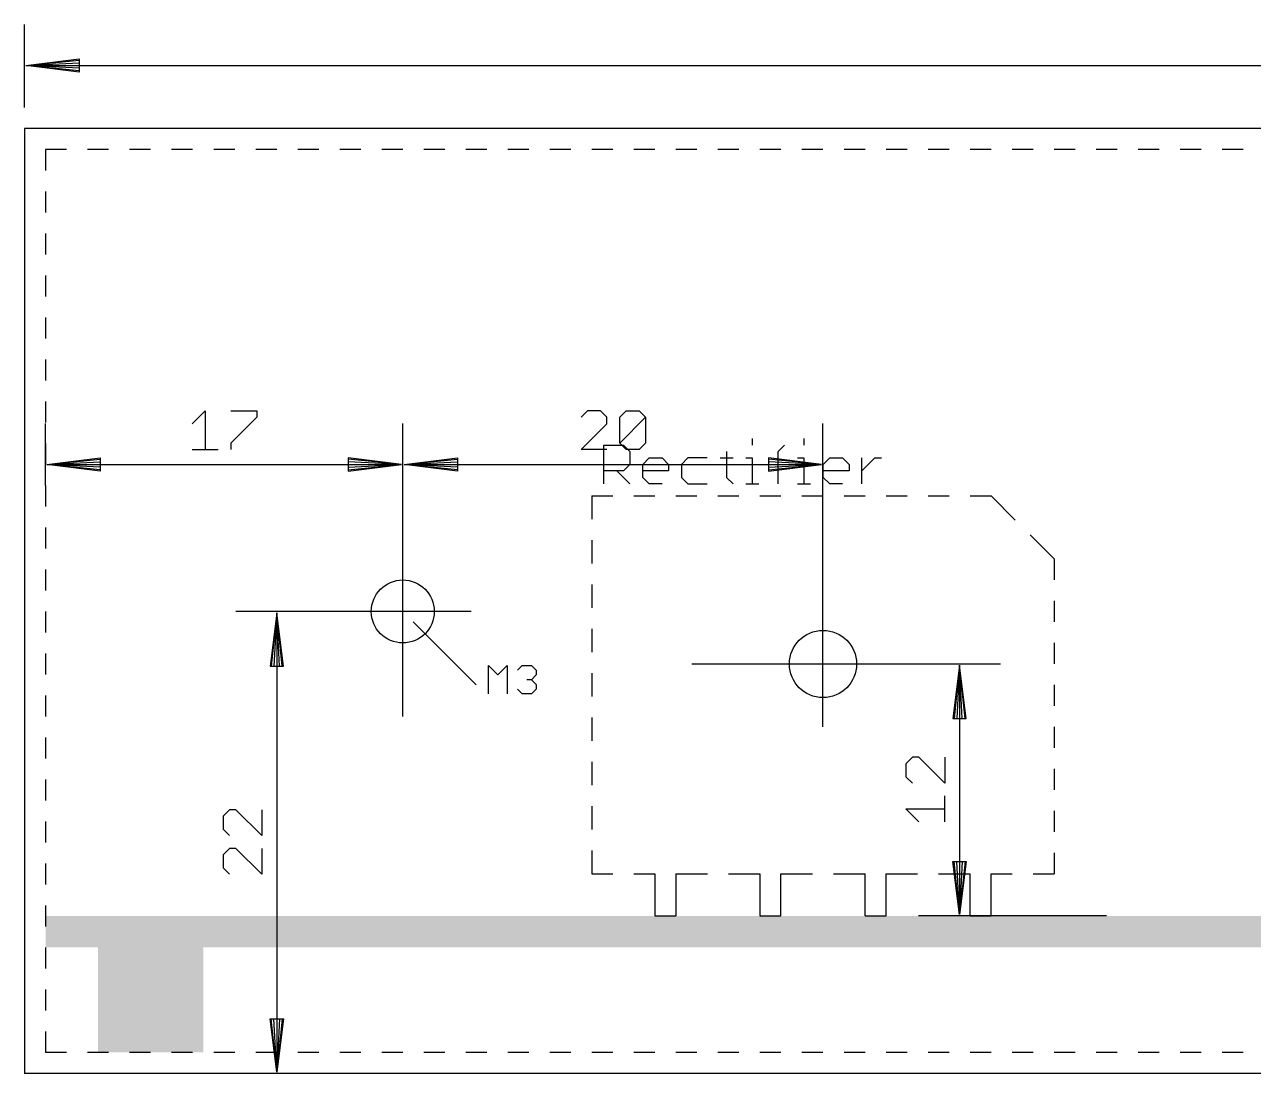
# Model space of a CAD drawing. Extents: x -62 to 290, y -289 to 164.
# Drawn here: x 0 to 58.5, y 113 to 162.9 of the extents above; entities that cross this region are included whole.
import ezdxf

# ---------------------------------------------------------------- set-up
doc = ezdxf.new("R2010")
doc.units = 0
for name, color, linetype in [('115', 5, 'CONTINUOUS'), ('27', 1, 'CONTINUOUS'), ('28', 3, 'CONTINUOUS'), ('47', 7, 'CONTINUOUS'), ('51', 53, 'CONTINUOUS')]:
    doc.layers.add(name, color=color, linetype=linetype)

# ---------------------------------------------------------------- blocks, each defined once
blk = doc.blocks.new('RECT')
blk.add_solid([(-0.5, -0.5), (0.5, -0.5), (-0.5, 0.5), (0.5, 0.5)])

msp = doc.modelspace()

# ---------------------------------------------------------------- linework, layer by layer
at = {"layer": '27'}
for p, q in [((27.5762, 141.0762), (27.5762, 142.9254)), ((27.5762, 142.9254), (28.5008, 142.9254)), ((28.5008, 142.9254), (28.809, 142.6172)), ((34.6368, 143.2336), (34.6368, 142.9254)), ((35.8645, 142.6172), (36.1727, 142.9254)), ((37.0923, 143.2336), (37.0923, 142.9254)), ((28.809, 142.6172), (28.809, 142.0008)), ((29.4178, 142.0008), (29.726, 142.309)), ((29.726, 142.309), (30.3424, 142.309)), ((30.3424, 142.309), (30.6506, 142.0008)), ((31.5675, 142.309), (31.2593, 142.0008)), ((32.4921, 142.309), (31.5675, 142.309)), ((33.1009, 142.309), (33.7173, 142.309)), ((33.4091, 142.6172), (33.4091, 141.3844)), ((34.3286, 142.309), (34.6368, 142.309)), ((34.6368, 142.309), (34.6368, 141.0762)), ((35.8645, 141.0762), (35.8645, 142.6172)), ((36.7841, 142.309), (37.0923, 142.309)), ((37.0923, 142.309), (37.0923, 141.0762)), ((38.0118, 142.0008), (38.32, 142.309)), ((38.32, 142.309), (38.9364, 142.309)), ((38.9364, 142.309), (39.2446, 142.0008)), ((39.8533, 141.0762), (39.8533, 142.309)), ((39.8533, 141.6926), (40.4697, 142.309)), ((40.4697, 142.309), (40.7779, 142.309)), ((28.5008, 141.6926), (27.5762, 141.6926)), ((28.1926, 141.6926), (28.809, 141.0762)), ((28.809, 142.0008), (28.5008, 141.6926)), ((29.4178, 141.3844), (29.4178, 142.0008)), ((30.6506, 141.6926), (29.4178, 141.6926)), ((30.6506, 142.0008), (30.6506, 141.6926)), ((31.2593, 142.0008), (31.2593, 141.3844)), ((35.5563, 142.0008), (36.1727, 142.0008)), ((38.0118, 141.3844), (38.0118, 142.0008)), ((39.2446, 141.6926), (38.0118, 141.6926)), ((39.2446, 142.0008), (39.2446, 141.6926)), ((29.726, 141.0762), (29.4178, 141.3844)), ((30.3424, 141.0762), (29.726, 141.0762)), ((31.2593, 141.3844), (31.5675, 141.0762)), ((31.5675, 141.0762), (32.4921, 141.0762)), ((33.4091, 141.3844), (33.7173, 141.0762)), ((34.3286, 141.0762), (34.945, 141.0762)), ((36.7841, 141.0762), (37.4005, 141.0762)), ((38.32, 141.0762), (38.0118, 141.3844)), ((38.9364, 141.0762), (38.32, 141.0762)), ((27, 140.5), (27, 139.3889)), ((27, 140.5), (28, 140.5)), ((29, 140.5), (30, 140.5)), ((31, 140.5), (32, 140.5)), ((33, 140.5), (34, 140.5)), ((35, 140.5), (36, 140.5)), ((37, 140.5), (38, 140.5)), ((39, 140.5), (40, 140.5)), ((41, 140.5), (42, 140.5)), ((43, 140.5), (44, 140.5)), ((45, 140.5), (46, 140.5)), ((46, 140.5), (47.1464, 139.3536)), ((47.8536, 138.6464), (49, 137.5)), ((27, 138.3889), (27, 137.2778)), ((49, 137.5), (49, 136.5)), ((27, 136.2778), (27, 135.1667)), ((49, 135.5), (49, 134.5)), ((27, 134.1667), (27, 133.0556)), ((49, 133.5), (49, 132.5)), ((27, 132.0556), (27, 130.9444)), ((49, 131.5), (49, 130.5)), ((27, 129.9444), (27, 128.8333)), ((49, 129.5), (49, 128.5)), ((27, 127.8333), (27, 126.7222)), ((49, 127.5), (49, 126.5)), ((27, 125.7222), (27, 124.6111)), ((49, 125.5), (49, 124.5)), ((27, 123.6111), (27, 122.5)), ((49, 123.5), (49, 122.5)), ((27, 122.5), (28, 122.5)), ((29, 122.5), (30, 122.5)), ((30, 122.5), (30, 120.5)), ((31, 122.5), (32.5, 122.5)), ((31, 122.5), (31, 120.5)), ((33.5, 122.5), (35, 122.5)), ((35, 122.5), (35, 120.5)), ((36, 120.5), (36, 122.5)), ((36, 122.5), (37.5, 122.5)), ((38.5, 122.5), (40, 122.5)), ((40, 120.5), (40, 122.5)), ((41, 122.5), (42.5, 122.5)), ((41, 120.5), (41, 122.5)), ((43.5, 122.5), (45, 122.5)), ((45, 120.5), (45, 122.5)), ((46, 122.5), (47, 122.5)), ((46, 120.5), (46, 122.5)), ((48, 122.5), (49, 122.5)), ((30, 120.5), (31, 120.5)), ((35, 120.5), (36, 120.5)), ((40, 120.5), (41, 120.5)), ((45, 120.5), (46, 120.5))]:
    msp.add_line(p, q, dxfattribs=at)
at = {"layer": '47'}
for p, q in [((0, 159), (0, 162.95)), ((0.065, 161), (2.6, 161.3192)), ((0.065, 161), (2.6, 161.26)), ((0.065, 161), (2.6, 161.13)), ((0.065, 161), (156.935, 161)), ((2.6, 160.6808), (0.065, 161)), ((2.6, 160.87), (0.065, 161)), ((2.6, 160.74), (0.065, 161)), ((2.6, 161.3192), (2.6, 160.6808)), ((7.9829, 143.939), (8.5993, 144.5554)), ((8.5993, 144.5554), (8.5993, 142.7062)), ((9.8245, 144.5554), (11.0573, 144.5554)), ((11.0573, 144.5554), (11.0573, 144.2472)), ((26.7911, 144.5554), (26.4829, 144.2472)), ((27.4075, 144.5554), (26.7911, 144.5554)), ((27.7157, 144.2472), (27.4075, 144.5554)), ((28.3245, 144.2472), (28.6327, 144.5554)), ((28.6327, 144.5554), (29.2491, 144.5554)), ((29.2491, 144.5554), (29.5573, 144.2472)), ((1, 141), (1, 143.95)), ((11.0573, 144.2472), (9.8245, 143.0144)), ((18, 130), (18, 143.95)), ((18, 141), (18, 143.95)), ((26.4829, 142.7062), (27.7157, 143.939)), ((27.7157, 143.939), (27.7157, 144.2472)), ((28.3245, 143.0144), (28.3245, 144.2472)), ((28.3245, 143.0144), (29.5573, 144.2472)), ((29.5573, 144.2472), (29.5573, 143.0144)), ((38, 129.5), (38, 143.95)), ((9.8245, 143.0144), (9.8245, 142.7062)), ((28.6327, 142.7062), (28.3245, 143.0144)), ((29.5573, 143.0144), (29.2491, 142.7062)), ((1.065, 142), (3.6, 142.3192)), ((1.065, 142), (3.6, 142.26)), ((1.065, 142), (3.6, 142.13)), ((3.6, 142.3192), (3.6, 141.6808)), ((7.9829, 142.7062), (9.2157, 142.7062)), ((17.935, 142), (15.4, 142.3192)), ((15.4, 142.3192), (15.4, 141.6808)), ((17.935, 142), (15.4, 142.26)), ((17.935, 142), (15.4, 142.13)), ((18.065, 142), (20.6, 142.3192)), ((18.065, 142), (20.6, 142.26)), ((18.065, 142), (20.6, 142.13)), ((20.6, 142.3192), (20.6, 141.6808)), ((27.7157, 142.7062), (26.4829, 142.7062)), ((29.2491, 142.7062), (28.6327, 142.7062)), ((37.935, 142), (35.4, 142.3192)), ((35.4, 142.3192), (35.4, 141.6808)), ((37.935, 142), (35.4, 142.26)), ((37.935, 142), (35.4, 142.13)), ((1.065, 142), (17.935, 142)), ((3.6, 141.6808), (1.065, 142)), ((3.6, 141.87), (1.065, 142)), ((3.6, 141.74), (1.065, 142)), ((15.4, 141.6808), (17.935, 142)), ((15.4, 141.87), (17.935, 142)), ((15.4, 141.74), (17.935, 142)), ((18.065, 142), (37.935, 142)), ((20.6, 141.6808), (18.065, 142)), ((20.6, 141.87), (18.065, 142)), ((20.6, 141.74), (18.065, 142)), ((35.4, 141.6808), (37.935, 142)), ((35.4, 141.87), (37.935, 142)), ((35.4, 141.74), (37.935, 142)), ((21.25, 135), (10.05, 135)), ((12, 134.935), (11.6808, 132.4)), ((12, 134.935), (11.74, 132.4)), ((12, 134.935), (11.87, 132.4)), ((12, 134.935), (12, 113.065)), ((12.3192, 132.4), (12, 134.935)), ((12.13, 132.4), (12, 134.935)), ((12.26, 132.4), (12, 134.935)), ((21.5, 131.5), (18.5, 134.5)), ((11.6808, 132.4), (12.3192, 132.4)), ((22.0762, 131.0762), (22.0762, 132.4249)), ((22.0762, 132.4249), (22.5258, 131.9754)), ((22.5258, 131.9754), (22.9754, 132.4249)), ((22.9754, 132.4249), (22.9754, 131.0762)), ((23.4574, 132.2002), (23.6822, 132.4249)), ((23.6822, 132.4249), (24.1318, 132.4249)), ((24.1318, 132.4249), (24.3565, 132.2002)), ((24.3565, 132.2002), (24.3565, 131.9754)), ((31.75, 132.5), (46.45, 132.5)), ((44.5, 132.435), (44.1808, 129.9)), ((44.5, 132.435), (44.24, 129.9)), ((44.5, 132.435), (44.37, 129.9)), ((44.5, 132.435), (44.5, 120.565)), ((44.8192, 129.9), (44.5, 132.435)), ((44.63, 129.9), (44.5, 132.435)), ((44.76, 129.9), (44.5, 132.435)), ((24.1318, 131.7506), (23.907, 131.7506)), ((24.3565, 131.9754), (24.1318, 131.7506)), ((24.1318, 131.7506), (24.3565, 131.5258)), ((23.6822, 131.0762), (23.4574, 131.301)), ((24.1318, 131.0762), (23.6822, 131.0762)), ((24.3565, 131.301), (24.1318, 131.0762)), ((24.3565, 131.5258), (24.3565, 131.301)), ((44.1808, 129.9), (44.8192, 129.9)), ((42.2528, 128.0573), (41.9446, 127.7491)), ((41.9446, 127.7491), (41.9446, 127.1327)), ((42.561, 128.0573), (42.2528, 128.0573)), ((43.7938, 126.8245), (42.561, 128.0573)), ((43.7938, 128.0573), (43.7938, 126.8245)), ((41.9446, 127.1327), (42.2528, 126.8245)), ((43.7938, 124.9829), (43.7938, 126.2157)), ((9.7528, 125.5573), (9.4446, 125.2491)), ((9.4446, 125.2491), (9.4446, 124.6327)), ((10.061, 125.5573), (9.7528, 125.5573)), ((11.2938, 124.3245), (10.061, 125.5573)), ((11.2938, 125.5573), (11.2938, 124.3245)), ((42.561, 124.9829), (41.9446, 125.5993)), ((41.9446, 125.5993), (43.7938, 125.5993)), ((9.4446, 124.6327), (9.7528, 124.3245)), ((9.7528, 123.7157), (9.4446, 123.4075)), ((9.4446, 123.4075), (9.4446, 122.7911)), ((10.061, 123.7157), (9.7528, 123.7157)), ((11.2938, 122.4829), (10.061, 123.7157)), ((11.2938, 123.7157), (11.2938, 122.4829)), ((44.5, 120.565), (44.1808, 123.1)), ((44.1808, 123.1), (44.8192, 123.1)), ((44.5, 120.565), (44.24, 123.1)), ((44.5, 120.565), (44.37, 123.1)), ((44.8192, 123.1), (44.5, 120.565)), ((44.63, 123.1), (44.5, 120.565)), ((44.76, 123.1), (44.5, 120.565)), ((9.4446, 122.7911), (9.7528, 122.4829)), ((51.5, 120.5), (42.55, 120.5)), ((12, 113.065), (11.6808, 115.6)), ((11.6808, 115.6), (12.3192, 115.6)), ((12, 113.065), (11.74, 115.6)), ((12, 113.065), (11.87, 115.6)), ((12.3192, 115.6), (12, 113.065)), ((12.13, 115.6), (12, 113.065)), ((12.26, 115.6), (12, 113.065)), ((19, 113), (10.05, 113))]:
    msp.add_line(p, q, dxfattribs=at)
at = {"layer": '51'}
for p, q in [((157, 158), (0, 158)), ((0, 158), (0, 113)), ((1, 157), (1, 156)), ((2, 157), (1, 157)), ((4, 157), (3, 157)), ((6, 157), (5, 157)), ((8, 157), (7, 157)), ((10, 157), (9, 157)), ((12, 157), (11, 157)), ((14, 157), (13, 157)), ((16, 157), (15, 157)), ((18, 157), (17, 157)), ((20, 157), (19, 157)), ((22, 157), (21, 157)), ((24, 157), (23, 157)), ((26, 157), (25, 157)), ((28, 157), (27, 157)), ((30, 157), (29, 157)), ((32, 157), (31, 157)), ((34, 157), (33, 157)), ((36, 157), (35, 157)), ((38, 157), (37, 157)), ((40, 157), (39, 157)), ((42, 157), (41, 157)), ((44, 157), (43, 157)), ((46, 157), (45, 157)), ((48, 157), (47, 157)), ((50, 157), (49, 157)), ((52, 157), (51, 157)), ((54, 157), (53, 157)), ((56, 157), (55, 157)), ((58, 157), (57, 157)), ((1, 155), (1, 154)), ((1, 153), (1, 152)), ((1, 151), (1, 150)), ((1, 149), (1, 148)), ((1, 147), (1, 146)), ((1, 145), (1, 144)), ((1, 143), (1, 142)), ((1, 141), (1, 140)), ((1, 139), (1, 138)), ((1, 137), (1, 136)), ((1, 135), (1, 134)), ((1, 133), (1, 132)), ((1, 131), (1, 130)), ((1, 129), (1, 128)), ((1, 127), (1, 126)), ((1, 125), (1, 124)), ((1, 123), (1, 122)), ((1, 121), (1, 120)), ((1, 119), (1, 118)), ((1, 117), (1, 116)), ((1, 115), (1, 114)), ((2, 114), (1, 114)), ((4, 114), (3, 114)), ((6, 114), (5, 114)), ((8, 114), (7, 114)), ((10, 114), (9, 114)), ((12, 114), (11, 114)), ((14, 114), (13, 114)), ((16, 114), (15, 114)), ((18, 114), (17, 114)), ((20, 114), (19, 114)), ((22, 114), (21, 114)), ((24, 114), (23, 114)), ((26, 114), (25, 114)), ((28, 114), (27, 114)), ((30, 114), (29, 114)), ((32, 114), (31, 114)), ((34, 114), (33, 114)), ((36, 114), (35, 114)), ((38, 114), (37, 114)), ((40, 114), (39, 114)), ((42, 114), (41, 114)), ((44, 114), (43, 114)), ((46, 114), (45, 114)), ((48, 114), (47, 114)), ((50, 114), (49, 114)), ((52, 114), (51, 114)), ((54, 114), (53, 114)), ((56, 114), (55, 114)), ((58, 114), (57, 114)), ((157, 113), (0, 113))]:
    msp.add_line(p, q, dxfattribs=at)
for centre, radius in [((18, 135), 1.5), ((38, 132.5), 1.6)]:
    msp.add_circle(centre, radius, dxfattribs=at)

# ---------------------------------------------------------------- block references
at = {"layer": '115', "xscale": 5, "yscale": 5, "rotation": 270}
msp.add_blockref('RECT', (6, 116.5), dxfattribs=at)
at = {"layer": '28', "xscale": 155, "yscale": 1.5}
msp.add_blockref('RECT', (78.5, 119.75), dxfattribs=at)

doc.saveas('drawing.dxf')
